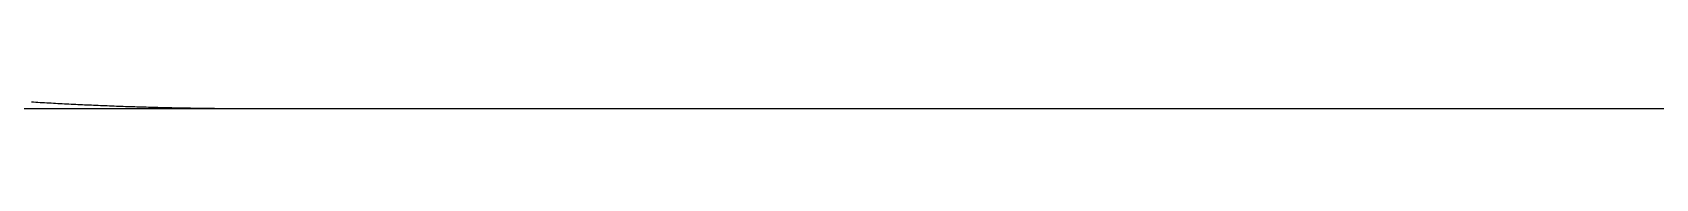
# Model space of a CAD drawing. Extents: x -14 to 315, y -179 to 16.
# Drawn here: x 7.73 to 29.72, y -178.5 to -178.41 of the extents above; entities that cross this region are included whole.
import ezdxf

# ---------------------------------------------------------------- set-up
doc = ezdxf.new("R2010")
doc.units = 0
doc.layers.add('BLACK', color=7, linetype='CONTINUOUS')

msp = doc.modelspace()

# ---------------------------------------------------------------- linework, layer by layer
at = {"layer": 'BLACK', "linetype": 'CONTINUOUS'}
for p, q in [((61.75, -178.5), (-2.25, -178.5)), ((7.744748, -178.410808), (7.715037, -178.408972)), ((7.774502, -178.412627), (7.744748, -178.410808)), ((7.804276, -178.414427), (7.774502, -178.412627)), ((7.834093, -178.41621), (7.804276, -178.414427)), ((7.86393, -178.417974), (7.834093, -178.41621)), ((7.893811, -178.41972), (7.86393, -178.417974)), ((7.923712, -178.421447), (7.893811, -178.41972)), ((7.953656, -178.423157), (7.923712, -178.421447)), ((7.983621, -178.424848), (7.953656, -178.423157)), ((8.013628, -178.426522), (7.983621, -178.424848)), ((8.043657, -178.428176), (8.013628, -178.426522)), ((8.073729, -178.429813), (8.043657, -178.428176)), ((8.103821, -178.431431), (8.073729, -178.429813)), ((8.133957, -178.433031), (8.103821, -178.431431)), ((8.164114, -178.434612), (8.133957, -178.433031)), ((8.194314, -178.436175), (8.164114, -178.434612)), ((8.224535, -178.43772), (8.194314, -178.436175)), ((8.254799, -178.439247), (8.224535, -178.43772)), ((8.285085, -178.440754), (8.254799, -178.439247)), ((8.315414, -178.442244), (8.285085, -178.440754)), ((8.345764, -178.443715), (8.315414, -178.442244)), ((8.376157, -178.445167), (8.345764, -178.443715)), ((8.406572, -178.446601), (8.376157, -178.445167)), ((8.43703, -178.448017), (8.406572, -178.446601)), ((8.467509, -178.449414), (8.43703, -178.448017)), ((8.498033, -178.450792), (8.467509, -178.449414)), ((8.528577, -178.452152), (8.498033, -178.450792)), ((8.559165, -178.453493), (8.528577, -178.452152)), ((8.589775, -178.454816), (8.559165, -178.453493)), ((8.620428, -178.45612), (8.589775, -178.454816)), ((8.651103, -178.457405), (8.620428, -178.45612)), ((8.681822, -178.458672), (8.651103, -178.457405)), ((8.712562, -178.45992), (8.681822, -178.458672)), ((8.743346, -178.461149), (8.712562, -178.45992)), ((8.774152, -178.462359), (8.743346, -178.461149)), ((8.805001, -178.463551), (8.774152, -178.462359)), ((8.835873, -178.464724), (8.805001, -178.463551)), ((8.866788, -178.465879), (8.835873, -178.464724)), ((8.897725, -178.467014), (8.866788, -178.465879)), ((8.928707, -178.468131), (8.897725, -178.467014)), ((8.95971, -178.469228), (8.928707, -178.468131)), ((8.990758, -178.470307), (8.95971, -178.469228)), ((9.021827, -178.471367), (8.990758, -178.470307)), ((9.052941, -178.472408), (9.021827, -178.471367)), ((9.084076, -178.47343), (9.052941, -178.472408)), ((9.115256, -178.474434), (9.084076, -178.47343)), ((9.146458, -178.475418), (9.115256, -178.474434)), ((9.177705, -178.476383), (9.146458, -178.475418)), ((9.208973, -178.477329), (9.177705, -178.476383)), ((9.240286, -178.478256), (9.208973, -178.477329)), ((9.271621, -178.479164), (9.240286, -178.478256)), ((9.303001, -178.480054), (9.271621, -178.479164)), ((9.334403, -178.480923), (9.303001, -178.480054)), ((9.36585, -178.481774), (9.334403, -178.480923)), ((9.397319, -178.482606), (9.36585, -178.481774)), ((9.428833, -178.483419), (9.397319, -178.482606)), ((9.460369, -178.484212), (9.428833, -178.483419)), ((9.49195, -178.484987), (9.460369, -178.484212)), ((9.523553, -178.485741), (9.49195, -178.484987)), ((9.555202, -178.486477), (9.523553, -178.485741)), ((9.586872, -178.487194), (9.555202, -178.486477)), ((9.618589, -178.487891), (9.586872, -178.487194)), ((9.650327, -178.488569), (9.618589, -178.487891)), ((9.68211, -178.489228), (9.650327, -178.488569)), ((9.713916, -178.489867), (9.68211, -178.489228)), ((9.745768, -178.490488), (9.713916, -178.489867)), ((9.777641, -178.491088), (9.745768, -178.490488)), ((9.809561, -178.49167), (9.777641, -178.491088)), ((9.841503, -178.492231), (9.809561, -178.49167)), ((9.87349, -178.492774), (9.841503, -178.492231)), ((9.9055, -178.493297), (9.87349, -178.492774)), ((9.937556, -178.4938), (9.9055, -178.493297)), ((9.969634, -178.494284), (9.937556, -178.4938)), ((10.001758, -178.494749), (9.969634, -178.494284)), ((10.033905, -178.495194), (10.001758, -178.494749)), ((10.066098, -178.495619), (10.033905, -178.495194)), ((10.098313, -178.496025), (10.066098, -178.495619)), ((10.130574, -178.496412), (10.098313, -178.496025)), ((10.162858, -178.496778), (10.130574, -178.496412)), ((10.195189, -178.497125), (10.162858, -178.496778)), ((10.227541, -178.497453), (10.195189, -178.497125)), ((10.259941, -178.49776), (10.227541, -178.497453)), ((10.292362, -178.498048), (10.259941, -178.49776)), ((10.324831, -178.498317), (10.292362, -178.498048)), ((10.357322, -178.498565), (10.324831, -178.498317)), ((10.38986, -178.498794), (10.357322, -178.498565)), ((10.42242, -178.499003), (10.38986, -178.498794)), ((10.455027, -178.499192), (10.42242, -178.499003)), ((10.487657, -178.499361), (10.455027, -178.499192)), ((10.520334, -178.499511), (10.487657, -178.499361)), ((10.553033, -178.49964), (10.520334, -178.499511)), ((10.58578, -178.49975), (10.553033, -178.49964)), ((10.618549, -178.49984), (10.58578, -178.49975)), ((10.651365, -178.49991), (10.618549, -178.49984)), ((10.684204, -178.49996), (10.651365, -178.49991)), ((10.717091, -178.49999), (10.684204, -178.49996)), ((10.75, -178.5), (10.717091, -178.49999)), ((48.75, -178.5), (10.75, -178.5))]:
    msp.add_line(p, q, dxfattribs=at)

doc.saveas('drawing.dxf')
